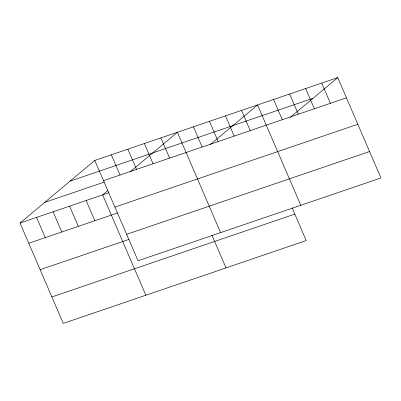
<?xml version="1.0" encoding="UTF-8"?>
<svg xmlns="http://www.w3.org/2000/svg" width="401" height="401" viewBox="0 0 401 401"><rect width="100%" height="100%" fill="white"/><g stroke="black" fill="none" stroke-linecap="round" stroke-linejoin="round"><path stroke-width="0.6" d="M292.118 207.883L306.194 240.57L63.268 323.381L20.05 223.036L94.806 160.43L337.732 77.619L380.95 177.964L138.024 260.775L94.806 160.43M107.864 190.51L102.646 194.881L145.859 295.226M130.039 171.939L177.402 132.275L220.62 232.62M210.204 144.611L257.567 104.947L300.785 205.292M290.369 117.282L337.732 77.619M70.135 181.092L313.066 98.28M103.513 180.645L346.439 97.834M44.722 202.375L104.305 182.064M20.05 223.036L108.942 192.731M114.902 207.091L357.827 124.28M28.757 243.252L117.648 212.951M126.636 234.334L369.562 151.523M40.145 269.693L129.037 239.392M51.879 296.94L294.805 214.129M321.702 83.082L330.409 103.303M305.667 88.551L314.374 108.766M289.632 94.014L298.339 114.23M273.602 99.483L282.309 119.698M241.537 110.41L250.244 130.631M225.502 115.879L234.209 136.094M209.467 121.343L218.174 141.558M193.437 126.806L202.144 147.027M211.949 235.212L226.029 267.898M160.881 137.904L169.588 158.124M144.365 143.538L153.072 163.753M127.844 149.167L136.551 169.382M111.328 154.801L120.034 175.016M86.125 200.51L94.831 220.725M69.609 206.144L78.315 226.359M53.087 211.773L61.794 231.989M36.571 217.402L45.278 237.623"/></g></svg>
